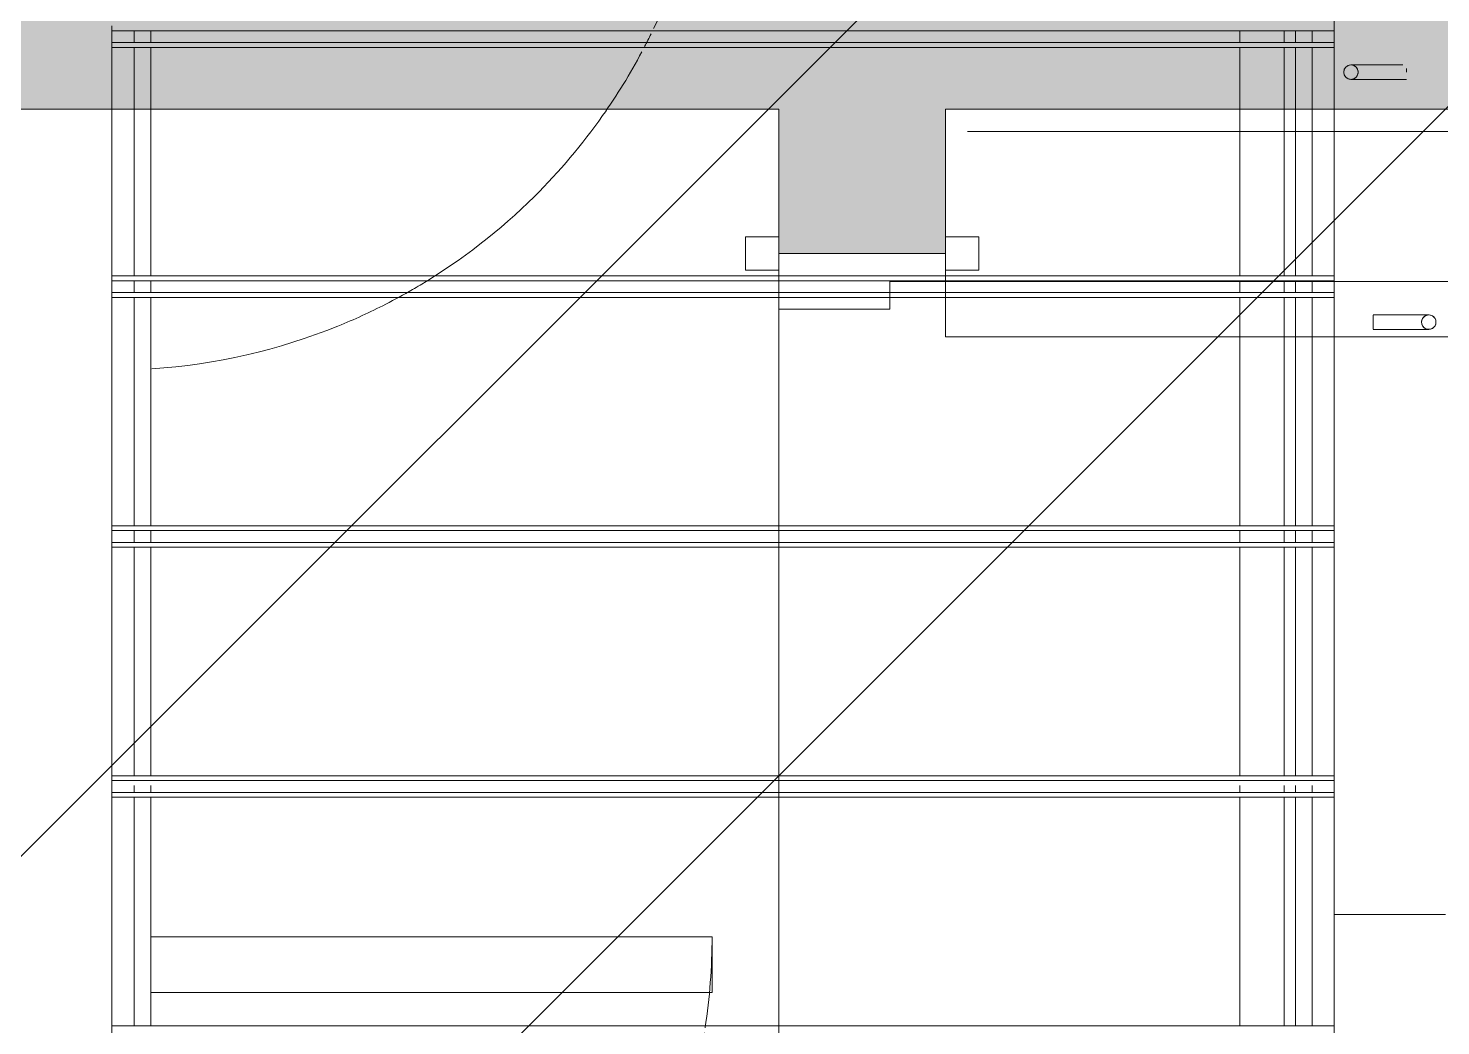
# Model space of a CAD drawing. Header units: millimetres. Extents: x -57519 to 497916, y -349472 to 446842.
# Drawn here: x 298427 to 299698, y 36932 to 37830 of the extents above; entities that cross this region are included whole.
import ezdxf

# ---------------------------------------------------------------- set-up
doc = ezdxf.new("R2010")
doc.units = ezdxf.units.MM
for name, color, linetype, lineweight in [('A-DETL-GENF', 92, 'Continuous', 5), ('A-DOOR', 31, 'Continuous', 5), ('A-DOOR-FRAM', 31, 'Continuous', 5), ('A-FLOR', 192, 'Continuous', 5), ('A-FLOR-HRAL', 11, 'Continuous', 5), ('A-WALL', 113, 'Continuous', 20), ('A-WALL-PATT', 111, 'Continuous', 20), ('S-STRS', 31, 'Continuous', 5)]:
    doc.layers.add(name, color=color, linetype=linetype, lineweight=lineweight)

# ---------------------------------------------------------------- blocks, each defined once
blk = doc.blocks.new('Precast Stair - Run_Internal_-6008571-SITE COVERAGE')
at = {"layer": 'S-STRS'}
for p, q in [((49774.3, 37828.1), (50755, 37828.1)), ((49774.3, 37817.5), (50755, 37817.5)), ((50793.6, 37828.1), (50804.3, 37828.1)), ((50793.6, 37817.5), (50804.3, 37817.5)), ((50839.3, 37817.5), (50839.3, 37828.1)), ((50839.3, 37828.1), (50839.3, 37817.5)), ((50839.3, 37817.5), (50839.3, 37828.1)), ((50839.3, 37828.1), (50839.3, 37817.5)), ((50755, 37813.1), (49774.3, 37813.1)), ((50804.3, 37813.1), (50793.6, 37813.1)), ((50839.3, 37757.5), (50839.3, 37813.1)), ((50839.3, 37813.1), (50839.3, 37757.5)), ((50839.3, 37607.5), (50839.3, 37757.5)), ((50839.3, 37757.5), (50839.3, 37607.5)), ((50755, 37607.5), (49774.3, 37607.5)), ((49774.3, 37603.1), (50755, 37603.1)), ((50804.3, 37607.5), (50793.6, 37607.5)), ((50793.6, 37603.1), (50804.3, 37603.1)), ((50839.3, 37592.5), (50839.3, 37603.1)), ((50839.3, 37603.1), (50839.3, 37592.5)), ((50839.3, 37592.5), (50839.3, 37603.1)), ((50839.3, 37603.1), (50839.3, 37592.5)), ((49774.3, 37592.5), (50755, 37592.5)), ((50755, 37588.1), (49774.3, 37588.1)), ((50793.6, 37592.5), (50804.3, 37592.5)), ((50804.3, 37588.1), (50793.6, 37588.1)), ((50839.3, 37382.5), (50839.3, 37588.1)), ((50839.3, 37588.1), (50839.3, 37382.5)), ((50757, 37382.5), (49774.3, 37382.5)), ((49774.3, 37378.1), (50757, 37378.1)), ((50804.3, 37382.5), (50791.6, 37382.5)), ((50791.6, 37378.1), (50804.3, 37378.1)), ((50839.3, 37367.5), (50839.3, 37378.1)), ((50839.3, 37378.1), (50839.3, 37367.5)), ((50839.3, 37367.5), (50839.3, 37378.1)), ((50839.3, 37378.1), (50839.3, 37367.5)), ((49774.3, 37367.5), (50757, 37367.5)), ((50757, 37363.1), (49774.3, 37363.1)), ((50791.6, 37367.5), (50804.3, 37367.5)), ((50804.3, 37363.1), (50791.6, 37363.1)), ((50839.3, 37157.5), (50839.3, 37363.1)), ((50839.3, 37363.1), (50839.3, 37157.5)), ((50757, 37157.5), (49774.3, 37157.5)), ((50804.3, 37157.5), (50791.6, 37157.5)), ((49774.3, 37153.1), (50757, 37153.1)), ((50791.6, 37153.1), (50804.3, 37153.1)), ((50839.3, 37142.5), (50839.3, 37148.6)), ((50839.3, 37148.6), (50839.3, 37142.5)), ((50839.3, 37142.5), (50839.3, 37148.6)), ((50839.3, 37148.6), (50839.3, 37142.5)), ((49774.3, 37142.5), (50757, 37142.5)), ((50757, 37138.1), (49774.3, 37138.1)), ((50791.6, 37142.5), (50804.3, 37142.5)), ((50804.3, 37138.1), (50791.6, 37138.1)), ((50839.3, 36932.5), (50839.3, 37138.1)), ((50839.3, 37138.1), (50839.3, 36932.5))]:
    blk.add_line(p, q, dxfattribs=at)
blk = doc.blocks.new('Precast Stair - ___-6008570-SITE COVERAGE')
at = {"layer": 'S-STRS'}
for p, q in [((50755, 37828.1), (49774.3, 37828.1)), ((50804.3, 37828.1), (50793.6, 37828.1)), ((50839.3, 37817.5), (50839.3, 37828.1)), ((50839.3, 37828.1), (50839.3, 37817.5)), ((50839.3, 37817.5), (50839.3, 37828.1)), ((50839.3, 37817.5), (50839.3, 37828.1)), ((49774.3, 37813.1), (50755, 37813.1)), ((50793.6, 37813.1), (50804.3, 37813.1)), ((50839.3, 37757.5), (50839.3, 37813.1)), ((50839.3, 37813.1), (50839.3, 37757.5)), ((50839.3, 37607.5), (50839.3, 37757.5)), ((50839.3, 37757.5), (50839.3, 37607.5)), ((50755, 37603.1), (49774.3, 37603.1)), ((50804.3, 37603.1), (50793.6, 37603.1)), ((50839.3, 37592.5), (50839.3, 37603.1)), ((50839.3, 37603.1), (50839.3, 37592.5)), ((50839.3, 37592.5), (50839.3, 37603.1)), ((50839.3, 37592.5), (50839.3, 37603.1)), ((49774.3, 37588.1), (50755, 37588.1)), ((50793.6, 37588.1), (50804.3, 37588.1)), ((50839.3, 37382.5), (50839.3, 37588.1)), ((50839.3, 37588.1), (50839.3, 37382.5)), ((50757, 37378.1), (49774.3, 37378.1)), ((50804.3, 37378.1), (50791.6, 37378.1)), ((50839.3, 37367.5), (50839.3, 37378.1)), ((50839.3, 37378.1), (50839.3, 37367.5)), ((50839.3, 37367.5), (50839.3, 37378.1)), ((50839.3, 37367.5), (50839.3, 37378.1)), ((49774.3, 37363.1), (50757, 37363.1)), ((50791.6, 37363.1), (50804.3, 37363.1)), ((50839.3, 37157.5), (50839.3, 37363.1)), ((50839.3, 37363.1), (50839.3, 37157.5)), ((50757, 37153.1), (49774.3, 37153.1)), ((50804.3, 37153.1), (50791.6, 37153.1)), ((50839.3, 37142.5), (50839.3, 37148.6)), ((50839.3, 37148.6), (50839.3, 37142.5)), ((50839.3, 37142.5), (50839.3, 37148.6)), ((50839.3, 37142.5), (50839.3, 37148.6)), ((49774.3, 37138.1), (50757, 37138.1)), ((50791.6, 37138.1), (50804.3, 37138.1)), ((50839.3, 36932.5), (50839.3, 37138.1)), ((50839.3, 37138.1), (50839.3, 36932.5))]:
    blk.add_line(p, q, dxfattribs=at)
blk.add_blockref('Precast Stair - Run_Internal_-6008571-SITE COVERAGE', (0, 0))
blk = doc.blocks.new('Monolithic Run - Run_Internal_-6008571-SITE COVERAGE')
at = {"layer": 'S-STRS'}
for p, q in [((49774.3, 37828.1), (50755, 37828.1)), ((49774.3, 37817.5), (50755, 37817.5)), ((50793.6, 37828.1), (50804.3, 37828.1)), ((50793.6, 37817.5), (50804.3, 37817.5)), ((50839.3, 37817.5), (50839.3, 37828.1)), ((50839.3, 37828.1), (50839.3, 37817.5)), ((50839.3, 37817.5), (50839.3, 37828.1)), ((50839.3, 37828.1), (50839.3, 37817.5)), ((50755, 37813.1), (49774.3, 37813.1)), ((50804.3, 37813.1), (50793.6, 37813.1)), ((50839.3, 37757.5), (50839.3, 37813.1)), ((50839.3, 37813.1), (50839.3, 37757.5)), ((50839.3, 37607.5), (50839.3, 37757.5)), ((50839.3, 37757.5), (50839.3, 37607.5)), ((50755, 37607.5), (49774.3, 37607.5)), ((49774.3, 37603.1), (50755, 37603.1)), ((50804.3, 37607.5), (50793.6, 37607.5)), ((50793.6, 37603.1), (50804.3, 37603.1)), ((50839.3, 37592.5), (50839.3, 37603.1)), ((50839.3, 37603.1), (50839.3, 37592.5)), ((50839.3, 37592.5), (50839.3, 37603.1)), ((50839.3, 37603.1), (50839.3, 37592.5)), ((49774.3, 37592.5), (50755, 37592.5)), ((50755, 37588.1), (49774.3, 37588.1)), ((50793.6, 37592.5), (50804.3, 37592.5)), ((50804.3, 37588.1), (50793.6, 37588.1)), ((50839.3, 37382.5), (50839.3, 37588.1)), ((50839.3, 37588.1), (50839.3, 37382.5)), ((50757, 37382.5), (49774.3, 37382.5)), ((49774.3, 37378.1), (50757, 37378.1)), ((50804.3, 37382.5), (50791.6, 37382.5)), ((50791.6, 37378.1), (50804.3, 37378.1)), ((50839.3, 37367.5), (50839.3, 37378.1)), ((50839.3, 37378.1), (50839.3, 37367.5)), ((50839.3, 37367.5), (50839.3, 37378.1)), ((50839.3, 37378.1), (50839.3, 37367.5)), ((49774.3, 37367.5), (50757, 37367.5)), ((50757, 37363.1), (49774.3, 37363.1)), ((50791.6, 37367.5), (50804.3, 37367.5)), ((50804.3, 37363.1), (50791.6, 37363.1)), ((50839.3, 37157.5), (50839.3, 37363.1)), ((50839.3, 37363.1), (50839.3, 37157.5)), ((50757, 37157.5), (49774.3, 37157.5)), ((50804.3, 37157.5), (50791.6, 37157.5)), ((49774.3, 37153.1), (50757, 37153.1)), ((50791.6, 37153.1), (50804.3, 37153.1)), ((50839.3, 37142.5), (50839.3, 37148.6)), ((50839.3, 37148.6), (50839.3, 37142.5)), ((50839.3, 37142.5), (50839.3, 37148.6)), ((50839.3, 37148.6), (50839.3, 37142.5)), ((49774.3, 37142.5), (50757, 37142.5)), ((50757, 37138.1), (49774.3, 37138.1)), ((50791.6, 37142.5), (50804.3, 37142.5)), ((50804.3, 37138.1), (50791.6, 37138.1)), ((50839.3, 36932.5), (50839.3, 37138.1)), ((50839.3, 37138.1), (50839.3, 36932.5))]:
    blk.add_line(p, q, dxfattribs=at)
blk = doc.blocks.new('Cast-In-Place Stair - Run_Internal_-6086037-SITE COVERAGE')
at = {"layer": 'S-STRS'}
for p, q in [((49739.3, 37832.5), (49739.3, 37757.5)), ((49739.3, 37832.5), (49739.3, 37828.1)), ((50839.3, 37757.5), (50839.3, 37832.5)), ((50839.3, 37828.1), (50839.3, 37832.5)), ((49739.3, 37828.1), (49739.3, 37817.5)), ((49739.3, 37817.5), (49739.3, 37828.1)), ((49739.3, 37828.1), (50839.3, 37828.1)), ((49739.3, 37757.5), (49739.3, 37828.1)), ((49739.3, 37817.5), (50839.3, 37817.5)), ((49739.3, 37813.1), (49739.3, 37817.5)), ((50839.3, 37817.5), (50839.3, 37828.1)), ((50839.3, 37828.1), (50839.3, 37817.5)), ((50839.3, 37828.1), (50839.3, 37757.5)), ((50839.3, 37817.5), (50839.3, 37813.1)), ((50839.3, 37813.1), (49739.3, 37813.1)), ((49739.3, 37757.5), (49739.3, 37607.5)), ((49739.3, 37607.5), (49739.3, 37757.5)), ((50839.3, 37607.5), (50839.3, 37757.5)), ((50839.3, 37757.5), (50839.3, 37607.5)), ((50839.3, 37607.5), (49739.3, 37607.5)), ((49739.3, 37607.5), (49739.3, 37382.5)), ((49739.3, 37607.5), (49739.3, 37603.1)), ((49739.3, 37603.1), (49739.3, 37592.5)), ((49739.3, 37592.5), (49739.3, 37603.1)), ((49739.3, 37603.1), (50839.3, 37603.1)), ((49739.3, 37382.5), (49739.3, 37603.1)), ((50839.3, 37382.5), (50839.3, 37607.5)), ((50839.3, 37603.1), (50839.3, 37607.5)), ((50839.3, 37592.5), (50839.3, 37603.1)), ((50839.3, 37603.1), (50839.3, 37592.5)), ((50839.3, 37603.1), (50839.3, 37382.5)), ((49739.3, 37592.5), (50839.3, 37592.5)), ((49739.3, 37588.1), (49739.3, 37592.5)), ((50839.3, 37588.1), (49739.3, 37588.1)), ((50839.3, 37592.5), (50839.3, 37588.1)), ((50839.3, 37382.5), (49739.3, 37382.5)), ((49739.3, 37382.5), (49739.3, 37157.5)), ((49739.3, 37382.5), (49739.3, 37378.1)), ((49739.3, 37378.1), (49739.3, 37367.5)), ((49739.3, 37367.5), (49739.3, 37378.1)), ((49739.3, 37378.1), (50839.3, 37378.1)), ((49739.3, 37157.5), (49739.3, 37378.1)), ((50839.3, 37157.5), (50839.3, 37382.5)), ((50839.3, 37378.1), (50839.3, 37382.5)), ((50839.3, 37367.5), (50839.3, 37378.1)), ((50839.3, 37378.1), (50839.3, 37367.5)), ((50839.3, 37378.1), (50839.3, 37157.5)), ((49739.3, 37367.5), (50839.3, 37367.5)), ((49739.3, 37363.1), (49739.3, 37367.5)), ((50839.3, 37363.1), (49739.3, 37363.1)), ((50839.3, 37367.5), (50839.3, 37363.1)), ((50839.3, 37157.5), (49739.3, 37157.5)), ((49739.3, 37157.5), (49739.3, 36932.5)), ((49739.3, 37157.5), (49739.3, 37153.1)), ((50839.3, 36932.5), (50839.3, 37157.5)), ((50839.3, 37153.1), (50839.3, 37157.5)), ((49739.3, 37153.1), (50839.3, 37153.1)), ((49739.3, 36932.5), (49739.3, 37153.1)), ((49739.3, 37148.6), (49739.3, 37142.5)), ((49739.3, 37142.5), (49739.3, 37148.6)), ((50839.3, 37153.1), (50839.3, 36932.5)), ((50839.3, 37142.5), (50839.3, 37148.6)), ((50839.3, 37148.6), (50839.3, 37142.5)), ((49739.3, 37142.5), (50839.3, 37142.5)), ((49739.3, 37138.1), (49739.3, 37142.5)), ((50839.3, 37138.1), (49739.3, 37138.1)), ((50839.3, 37142.5), (50839.3, 37138.1)), ((50839.3, 36932.5), (49739.3, 36932.5)), ((49739.3, 36932.5), (49739.3, 36707.5)), ((49739.3, 36932.5), (49739.3, 36928.1)), ((50839.3, 36707.5), (50839.3, 36932.5)), ((50839.3, 36928.1), (50839.3, 36932.5))]:
    blk.add_line(p, q, dxfattribs=at)
blk = doc.blocks.new('Cast-In-Place Stair - ___-6086036-SITE COVERAGE')
at = {"layer": 'S-STRS'}
for p, q in [((49739.3, 37828.1), (49739.3, 37817.5)), ((49739.3, 37828.1), (49739.3, 37757.5)), ((49739.3, 37828.1), (49739.3, 37813.1)), ((50839.3, 37828.1), (49739.3, 37828.1)), ((50839.3, 37817.5), (50839.3, 37828.1)), ((50839.3, 37828.1), (50839.3, 37817.5)), ((50839.3, 37757.5), (50839.3, 37828.1)), ((50839.3, 37813.1), (50839.3, 37828.1)), ((49739.3, 37813.1), (50839.3, 37813.1)), ((50839.3, 37813.1), (50839.3, 37757.5)), ((49739.3, 37757.5), (49739.3, 37607.5)), ((50839.3, 37607.5), (50839.3, 37757.5)), ((50839.3, 37757.5), (50839.3, 37607.5)), ((49739.3, 37603.1), (49739.3, 37592.5)), ((49739.3, 37603.1), (49739.3, 37382.5)), ((49739.3, 37603.1), (49739.3, 37588.1)), ((50839.3, 37603.1), (49739.3, 37603.1)), ((50839.3, 37592.5), (50839.3, 37603.1)), ((50839.3, 37603.1), (50839.3, 37592.5)), ((50839.3, 37382.5), (50839.3, 37603.1)), ((50839.3, 37588.1), (50839.3, 37603.1)), ((49739.3, 37588.1), (50839.3, 37588.1)), ((50839.3, 37588.1), (50839.3, 37382.5)), ((49739.3, 37378.1), (49739.3, 37367.5)), ((49739.3, 37378.1), (49739.3, 37157.5)), ((49739.3, 37378.1), (49739.3, 37363.1)), ((50839.3, 37378.1), (49739.3, 37378.1)), ((50839.3, 37367.5), (50839.3, 37378.1)), ((50839.3, 37378.1), (50839.3, 37367.5)), ((50839.3, 37157.5), (50839.3, 37378.1)), ((50839.3, 37363.1), (50839.3, 37378.1)), ((49739.3, 37363.1), (50839.3, 37363.1)), ((50839.3, 37363.1), (50839.3, 37157.5)), ((49739.3, 37153.1), (49739.3, 36932.5)), ((49739.3, 37153.1), (49739.3, 37138.1)), ((50839.3, 37153.1), (49739.3, 37153.1)), ((49739.3, 37148.6), (49739.3, 37142.5)), ((50839.3, 36932.5), (50839.3, 37153.1)), ((50839.3, 37138.1), (50839.3, 37153.1)), ((50839.3, 37142.5), (50839.3, 37148.6)), ((50839.3, 37148.6), (50839.3, 37142.5)), ((49739.3, 37138.1), (50839.3, 37138.1)), ((50839.3, 37138.1), (50839.3, 36932.5))]:
    blk.add_line(p, q, dxfattribs=at)
blk.add_blockref('Cast-In-Place Stair - Run_Internal_-6086037-SITE COVERAGE', (0, 0))
blk = doc.blocks.new('Monolithic Run - Run_Internal_-6086037-SITE COVERAGE')
at = {"layer": 'S-STRS'}
for p, q in [((49739.3, 37832.5), (49739.3, 37757.5)), ((49739.3, 37832.5), (49739.3, 37828.1)), ((50839.3, 37757.5), (50839.3, 37832.5)), ((50839.3, 37828.1), (50839.3, 37832.5)), ((49739.3, 37828.1), (49739.3, 37817.5)), ((49739.3, 37817.5), (49739.3, 37828.1)), ((49739.3, 37828.1), (50839.3, 37828.1)), ((49739.3, 37757.5), (49739.3, 37828.1)), ((49739.3, 37817.5), (50839.3, 37817.5)), ((49739.3, 37813.1), (49739.3, 37817.5)), ((50839.3, 37817.5), (50839.3, 37828.1)), ((50839.3, 37828.1), (50839.3, 37817.5)), ((50839.3, 37828.1), (50839.3, 37757.5)), ((50839.3, 37817.5), (50839.3, 37813.1)), ((50839.3, 37813.1), (49739.3, 37813.1)), ((49739.3, 37757.5), (49739.3, 37607.5)), ((49739.3, 37607.5), (49739.3, 37757.5)), ((50839.3, 37607.5), (50839.3, 37757.5)), ((50839.3, 37757.5), (50839.3, 37607.5)), ((50839.3, 37607.5), (49739.3, 37607.5)), ((49739.3, 37607.5), (49739.3, 37382.5)), ((49739.3, 37607.5), (49739.3, 37603.1)), ((49739.3, 37603.1), (49739.3, 37592.5)), ((49739.3, 37592.5), (49739.3, 37603.1)), ((49739.3, 37603.1), (50839.3, 37603.1)), ((49739.3, 37382.5), (49739.3, 37603.1)), ((50839.3, 37382.5), (50839.3, 37607.5)), ((50839.3, 37603.1), (50839.3, 37607.5)), ((50839.3, 37592.5), (50839.3, 37603.1)), ((50839.3, 37603.1), (50839.3, 37592.5)), ((50839.3, 37603.1), (50839.3, 37382.5)), ((49739.3, 37592.5), (50839.3, 37592.5)), ((49739.3, 37588.1), (49739.3, 37592.5)), ((50839.3, 37588.1), (49739.3, 37588.1)), ((50839.3, 37592.5), (50839.3, 37588.1)), ((50839.3, 37382.5), (49739.3, 37382.5)), ((49739.3, 37382.5), (49739.3, 37157.5)), ((49739.3, 37382.5), (49739.3, 37378.1)), ((49739.3, 37378.1), (49739.3, 37367.5)), ((49739.3, 37367.5), (49739.3, 37378.1)), ((49739.3, 37378.1), (50839.3, 37378.1)), ((49739.3, 37157.5), (49739.3, 37378.1)), ((50839.3, 37157.5), (50839.3, 37382.5)), ((50839.3, 37378.1), (50839.3, 37382.5)), ((50839.3, 37367.5), (50839.3, 37378.1)), ((50839.3, 37378.1), (50839.3, 37367.5)), ((50839.3, 37378.1), (50839.3, 37157.5)), ((49739.3, 37367.5), (50839.3, 37367.5)), ((49739.3, 37363.1), (49739.3, 37367.5)), ((50839.3, 37363.1), (49739.3, 37363.1)), ((50839.3, 37367.5), (50839.3, 37363.1)), ((50839.3, 37157.5), (49739.3, 37157.5)), ((49739.3, 37157.5), (49739.3, 36932.5)), ((49739.3, 37157.5), (49739.3, 37153.1)), ((50839.3, 36932.5), (50839.3, 37157.5)), ((50839.3, 37153.1), (50839.3, 37157.5)), ((49739.3, 37153.1), (50839.3, 37153.1)), ((49739.3, 36932.5), (49739.3, 37153.1)), ((49739.3, 37148.6), (49739.3, 37142.5)), ((49739.3, 37142.5), (49739.3, 37148.6)), ((50839.3, 37153.1), (50839.3, 36932.5)), ((50839.3, 37142.5), (50839.3, 37148.6)), ((50839.3, 37148.6), (50839.3, 37142.5)), ((49739.3, 37142.5), (50839.3, 37142.5)), ((49739.3, 37138.1), (49739.3, 37142.5)), ((50839.3, 37138.1), (49739.3, 37138.1)), ((50839.3, 37142.5), (50839.3, 37138.1)), ((50839.3, 36932.5), (49739.3, 36932.5)), ((49739.3, 36932.5), (49739.3, 36707.5)), ((49739.3, 36932.5), (49739.3, 36928.1)), ((50839.3, 36707.5), (50839.3, 36932.5)), ((50839.3, 36928.1), (50839.3, 36932.5))]:
    blk.add_line(p, q, dxfattribs=at)
blk = doc.blocks.new('Railing - Handrail On Railing-V107-SITE COVERAGE')
at = {"layer": 'A-FLOR-HRAL'}
for p, q in [((-15, 6.5), (-46.6, 6.5)), ((-50, 0), (-50, 0)), ((-50, 0), (-50, 0)), ((-50, -6.5), (-15, -6.5))]:
    blk.add_line(p, q, dxfattribs=at)
at = {"layer": 'A-FLOR-HRAL', "flags": 128}
for points in [[(-15, 6.5), (-3, 6.5), (0, 6.5)], [(0, -6.5), (-5.9, -6.5), (-15, -6.5)]]:
    blk.add_lwpolyline(points, dxfattribs=at)
at = {"layer": 'A-FLOR-HRAL'}
for start, end in [(165, 180), (135, 165), (120, 135), (360, 120), (180, 195), (195, 210), (210, 240), (240, 255), (255, 270), (270, 285), (285, 330), (330, 360)]:
    blk.add_arc((0, 0), 6.5, start, end, dxfattribs=at)
blk = doc.blocks.new('Railing - Handrail On Railing-13703712-SITE COVERAGE')
at = {"layer": 'A-FLOR-HRAL'}
for p, q in [((-15, 6.5), (-50, 6.5)), ((-50, 6.3), (-50, 0)), ((-50, 0), (-50, 6.3)), ((-50, 0), (-50, 0)), ((-50, -6.5), (-15, -6.5))]:
    blk.add_line(p, q, dxfattribs=at)
at = {"layer": 'A-FLOR-HRAL', "flags": 128}
for points in [[(-15, 6.5), (-3, 6.5), (0, 6.5)], [(0, -6.5), (-5.9, -6.5), (-15, -6.5)]]:
    blk.add_lwpolyline(points, dxfattribs=at)
at = {"layer": 'A-FLOR-HRAL'}
for start, end in [(360, 180), (180, 240), (240, 360)]:
    blk.add_arc((0, 0), 6.5, start, end, dxfattribs=at)
blk = doc.blocks.new('Railing - Railing-7308593-SITE COVERAGE')
at = {"layer": 'A-FLOR-HRAL'}
for p, q in [((50754.3, 37828.1), (50754.3, 37817.5)), ((50794.3, 37817.5), (50794.3, 37828.1)), ((50754.3, 37813.1), (50754.3, 37757.5)), ((50794.3, 37757.5), (50794.3, 37813.1)), ((50754.3, 37757.5), (50754.3, 37607.5)), ((50794.3, 37607.5), (50794.3, 37757.5)), ((50754.3, 37603.1), (50754.3, 37592.5)), ((50794.3, 37592.5), (50794.3, 37603.1)), ((50754.3, 37588.1), (50754.3, 37382.5)), ((50794.3, 37382.5), (50794.3, 37588.1)), ((50754.3, 37378.1), (50754.3, 37367.5)), ((50794.3, 37367.5), (50794.3, 37378.1)), ((50754.3, 37363.1), (50754.3, 37157.5)), ((50794.3, 37157.5), (50794.3, 37363.1)), ((50754.3, 37148.6), (50754.3, 37142.5)), ((50794.3, 37142.5), (50794.3, 37148.6)), ((50754.3, 37138.1), (50754.3, 36932.5)), ((50794.3, 36932.5), (50794.3, 37138.1))]:
    blk.add_line(p, q, dxfattribs=at)
at = {"extrusion": (0, 0, -1), "zscale": -1}
blk.add_blockref('Railing - Handrail On Railing-V107-SITE COVERAGE', (-50854.3, 37790.8), dxfattribs=at)
at = {"extrusion": (0, 0, -1), "zscale": -1, "rotation": 180}
blk.add_blockref('Railing - Handrail On Railing-13703712-SITE COVERAGE', (-50924.3, 37565.8), dxfattribs=at)
blk = doc.blocks.new('Railing - Handrail On Railing-V346-SITE COVERAGE')
at = {"layer": 'A-FLOR-HRAL'}
for p, q in [((-15, 6.5), (-46.6, 6.5)), ((-50, 0), (-50, 0)), ((-50, 0), (-50, 0)), ((-50, -6.5), (-15, -6.5))]:
    blk.add_line(p, q, dxfattribs=at)
at = {"layer": 'A-FLOR-HRAL', "flags": 128}
for points in [[(-15, 6.5), (-3, 6.5), (0, 6.5)], [(0, -6.5), (-5.9, -6.5), (-15, -6.5)]]:
    blk.add_lwpolyline(points, dxfattribs=at)
at = {"layer": 'A-FLOR-HRAL'}
for start, end in [(360, 180), (180, 360)]:
    blk.add_arc((0, 0), 6.5, start, end, dxfattribs=at)
blk = doc.blocks.new('Railing - Handrail On Railing-V348-SITE COVERAGE')
at = {"layer": 'A-FLOR-HRAL'}
for p, q in [((-15, 6.5), (-50, 6.5)), ((-50, 0), (-50, -6.3)), ((-50, -3.3), (-50, 0)), ((-50, 0), (-50, 0)), ((-50, -6.3), (-50, -3.3)), ((-50, -6.5), (-15, -6.5)), ((-5.9, -6.5), (-15, -6.5)), ((0, -6.5), (-5.9, -6.5))]:
    blk.add_line(p, q, dxfattribs=at)
at = {"layer": 'A-FLOR-HRAL', "flags": 128}
blk.add_lwpolyline([(-15, 6.5), (-3, 6.5), (0, 6.5)], dxfattribs=at)
at = {"layer": 'A-FLOR-HRAL'}
for start, end in [(135, 180), (105, 135), (60, 105), (45, 60), (15, 45), (360, 15), (180, 225), (225, 360)]:
    blk.add_arc((0, 0), 6.5, start, end, dxfattribs=at)
blk = doc.blocks.new('Railing - Railing-13704557-SITE COVERAGE')
at = {"layer": 'A-FLOR-HRAL'}
for p, q in [((50754.3, 37828.1), (50754.3, 37817.5)), ((50794.3, 37817.5), (50794.3, 37828.1)), ((50754.3, 37813.1), (50754.3, 37757.5)), ((50794.3, 37757.5), (50794.3, 37813.1)), ((50754.3, 37757.5), (50754.3, 37607.5)), ((50794.3, 37607.5), (50794.3, 37757.5)), ((50754.3, 37603.1), (50754.3, 37592.5)), ((50794.3, 37592.5), (50794.3, 37603.1)), ((50754.3, 37588.1), (50754.3, 37382.5)), ((50794.3, 37382.5), (50794.3, 37588.1)), ((50754.3, 37378.1), (50754.3, 37367.5)), ((50794.3, 37367.5), (50794.3, 37378.1)), ((50754.3, 37363.1), (50754.3, 37157.5)), ((50794.3, 37157.5), (50794.3, 37363.1)), ((50754.3, 37148.6), (50754.3, 37142.5)), ((50794.3, 37142.5), (50794.3, 37148.6)), ((50754.3, 37138.1), (50754.3, 36932.5)), ((50794.3, 36932.5), (50794.3, 37138.1))]:
    blk.add_line(p, q, dxfattribs=at)
at = {"extrusion": (0, 0, -1), "zscale": -1}
blk.add_blockref('Railing - Handrail On Railing-V346-SITE COVERAGE', (-50854.3, 37790.8), dxfattribs=at)
at = {"extrusion": (0, 0, -1), "zscale": -1, "rotation": 180}
blk.add_blockref('Railing - Handrail On Railing-V348-SITE COVERAGE', (-50924.3, 37565.8), dxfattribs=at)
blk = doc.blocks.new('Railing - Handrail On Railing-V353-SITE COVERAGE')
at = {"layer": 'A-FLOR-HRAL'}
for p, q in [((-50, 3.2), (-50, 0)), ((-50, 0), (-50, 3.2)), ((-15, 6.5), (-46.6, 6.5)), ((-50, 0), (-50, 0)), ((-50, -6.5), (-15, -6.5))]:
    blk.add_line(p, q, dxfattribs=at)
at = {"layer": 'A-FLOR-HRAL', "flags": 128}
for points in [[(-15, 6.5), (-3, 6.5), (0, 6.5)], [(0, -6.5), (-5.9, -6.5), (-15, -6.5)]]:
    blk.add_lwpolyline(points, dxfattribs=at)
at = {"layer": 'A-FLOR-HRAL'}
for start, end in [(360, 180), (180, 360)]:
    blk.add_arc((0, 0), 6.5, start, end, dxfattribs=at)
blk = doc.blocks.new('Railing - Handrail On Railing-V355-SITE COVERAGE')
at = {"layer": 'A-FLOR-HRAL'}
for p, q in [((-15, 6.5), (-50, 6.5)), ((-50, 6.3), (-50, 0)), ((-50, 6.3), (-50, 6.3)), ((-50, 0), (-50, 6.3)), ((-50, -1.7), (-50, 0)), ((-50, 0), (-50, -1.7)), ((-50, -3.3), (-50, -1.7)), ((-50, -1.7), (-50, -3.3)), ((-50, -4.6), (-50, -3.3)), ((-50, -3.3), (-50, -5.6)), ((-50, -5.6), (-50, -4.6)), ((-50, -6.3), (-50, -5.6)), ((-50, -5.6), (-50, -6.3)), ((-50, -6.5), (-15, -6.5))]:
    blk.add_line(p, q, dxfattribs=at)
at = {"layer": 'A-FLOR-HRAL', "flags": 128}
for points in [[(-15, 6.5), (-3, 6.5), (0, 6.5)], [(0, -6.5), (-5.9, -6.5), (-15, -6.5)]]:
    blk.add_lwpolyline(points, dxfattribs=at)
at = {"layer": 'A-FLOR-HRAL'}
for start, end in [(45, 180), (30, 45), (360, 30), (180, 195), (195, 210), (210, 270), (270, 315), (315, 345), (345, 360)]:
    blk.add_arc((0, 0), 6.5, start, end, dxfattribs=at)
blk = doc.blocks.new('Railing - Railing-13704605-SITE COVERAGE')
at = {"layer": 'A-FLOR-HRAL'}
for p, q in [((50754.3, 37828.1), (50754.3, 37817.5)), ((50794.3, 37817.5), (50794.3, 37828.1)), ((50754.3, 37813.1), (50754.3, 37757.5)), ((50794.3, 37757.5), (50794.3, 37813.1)), ((50754.3, 37757.5), (50754.3, 37607.5)), ((50794.3, 37607.5), (50794.3, 37757.5)), ((50754.3, 37603.1), (50754.3, 37592.5)), ((50794.3, 37592.5), (50794.3, 37603.1)), ((50754.3, 37588.1), (50754.3, 37382.5)), ((50794.3, 37382.5), (50794.3, 37588.1)), ((50754.3, 37378.1), (50754.3, 37367.5)), ((50794.3, 37367.5), (50794.3, 37378.1)), ((50754.3, 37363.1), (50754.3, 37157.5)), ((50794.3, 37157.5), (50794.3, 37363.1)), ((50754.3, 37148.6), (50754.3, 37142.5)), ((50794.3, 37142.5), (50794.3, 37148.6)), ((50754.3, 37138.1), (50754.3, 36932.5)), ((50794.3, 36932.5), (50794.3, 37138.1))]:
    blk.add_line(p, q, dxfattribs=at)
at = {"extrusion": (0, 0, -1), "zscale": -1}
blk.add_blockref('Railing - Handrail On Railing-V353-SITE COVERAGE', (-50854.3, 37790.8), dxfattribs=at)
at = {"extrusion": (0, 0, -1), "zscale": -1, "rotation": 180}
blk.add_blockref('Railing - Handrail On Railing-V355-SITE COVERAGE', (-50924.3, 37565.8), dxfattribs=at)
blk = doc.blocks.new('DLN-Access Panel__AP07_ - _AP17_ 600 x 1750 _WH_-16806283-SITE COVERAGE')
at = {"layer": 'A-DOOR'}
for p, q in [((-270, 615), (-220, 615)), ((-270, 110), (-270, 615)), ((-220, 615), (-220, 110))]:
    blk.add_line(p, q, dxfattribs=at)
for start, end in [(81.2871, 90), (79.6534, 80.8098), (67.375, 79.1761), (54.8549, 67.375), (52.924, 54.2908), (44.75, 52.3599), (5.1812, 44.75), (3.8178, 5.1812)]:
    blk.add_arc((-270, 75), 540, start, end, dxfattribs=at)
blk = doc.blocks.new('DLN-Access Panel__AP07_ - _AP17_ 600 x 1750 _WH_-V436-SITE COVERAGE')
at = {"layer": 'A-DOOR'}
for p, q in [((-270, 110), (-270, 615)), ((-260.6, 615), (-250, 615)), ((-245.6, 615), (-220, 615)), ((-220, 615), (-220, 110))]:
    blk.add_line(p, q, dxfattribs=at)
for start, end in [(87.8218, 88.9782), (73.1187, 87.3445), (64.5092, 73.1187), (62.5783, 63.9451), (54.8549, 62.0143), (44.75, 54.8549), (30.8924, 44.75), (30.0498, 30.8924), (27.1426, 30.0432), (22.125, 27.136), (3.8178, 22.125)]:
    blk.add_arc((-270, 75), 540, start, end, dxfattribs=at)
blk = doc.blocks.new('DLN-Single Door__X01_ - _M02a_ 900 x 2450 _WH_-16935525-SITE COVERAGE')
at = {"layer": 'A-DOOR'}
for p, q in [((-450, 975), (-400, 975)), ((-450, 75), (-450, 975)), ((-400, 975), (-400, 75)), ((-490, 105), (-460, 105)), ((-490, 75), (-490, 105)), ((-490, 105), (-490, 75)), ((-460, 105), (-490, 105)), ((-460, 105), (-460, 75)), ((-460, 75), (-460, 105)), ((460, 75), (460, 105)), ((460, 105), (490, 105)), ((460, 105), (460, 75)), ((460, 105), (490, 105)), ((490, 105), (490, 75)), ((490, 75), (490, 105)), ((-460, 75), (-490, 75)), ((-490, 75), (-475, 75)), ((-475, 75), (-460, 75)), ((-400, 75), (-450, 75)), ((490, 75), (460, 75)), ((475, 75), (460, 75)), ((490, 75), (475, 75)), ((-490, -75), (-460, -75)), ((-490, -105), (-490, -75)), ((-490, -75), (-490, -105)), ((-475, -75), (-490, -75)), ((-460, -75), (-475, -75)), ((-460, -75), (-460, -105)), ((-460, -105), (-460, -75)), ((460, -105), (460, -75)), ((460, -75), (490, -75)), ((460, -75), (460, -105)), ((460, -75), (475, -75)), ((475, -75), (490, -75)), ((490, -75), (490, -105)), ((490, -105), (490, -75)), ((-460, -105), (-490, -105)), ((-490, -105), (-460, -105)), ((490, -105), (460, -105)), ((490, -105), (460, -105))]:
    blk.add_line(p, q, dxfattribs=at)
for start, end in [(71.9, 90), (17.6, 71.9), (359.5, 17.6)]:
    blk.add_arc((-450, 75), 900, start, end, dxfattribs=at)
at = {"layer": 'A-DOOR-FRAM'}
for p, q in [((-475, 75), (-450, 75)), ((-475, -75), (-475, 75)), ((-475, 75), (-475, -75)), ((-475, 75), (-460, 75)), ((-460, 75), (-450, 75)), ((-450, 75), (-450, 25)), ((-450, 25), (-450, 75)), ((450, 75), (475, 75)), ((450, 25), (450, 75)), ((450, 75), (450, 25)), ((460, 75), (450, 75)), ((475, 75), (460, 75)), ((475, 75), (475, -75)), ((475, -75), (475, 75)), ((-450, 25), (-425, 25)), ((-450, 25), (-425, 25)), ((-425, 25), (-425, -75)), ((-425, -75), (-425, 25)), ((425, 25), (450, 25)), ((425, -75), (425, 25)), ((450, 25), (425, 25)), ((425, 25), (425, -75)), ((-425, -75), (-475, -75)), ((-460, -75), (-475, -75)), ((-425, -75), (-460, -75)), ((475, -75), (425, -75)), ((425, -75), (460, -75)), ((460, -75), (475, -75))]:
    blk.add_line(p, q, dxfattribs=at)

msp = doc.modelspace()

# ---------------------------------------------------------------- hatches: boundary and pattern name
at = {"layer": 'A-DETL-GENF'}
h = msp.add_hatch(dxfattribs=at)
h.set_pattern_fill('FP_40', color=250, style=0, pattern_type=2)
h.set_pattern_definition([(45, (248763.4, 0), (-1257.236, 1257.236), []), (45, (248763.4, 1905), (-1257.236, 1257.236), [])])
h.paths.add_polyline_path([(325750.1, -8642.5), (328562.7, -8642.5), (328562.7, 4657.5), (341312.7, 4657.5), (341312.7, 30557.5), (342712.7, 30557.5), (342712.7, 48907.7), (339962.7, 48907.7), (339962.7, 52157.5), (338962.7, 52157.5), (338962.7, 53757.5), (297512.7, 53757.5), (297512.7, 52247.5), (286277.7, 52247.5), (286277.7, 34407.5), (285902.7, 34407.5), (285902.7, 7407.5), (286277.7, 7407.5), (286277.7, -2267.5), (315555.2, -2267.5), (315555.2, -8642.5), (321257.1, -8642.5)], flags=0)
at = {"layer": 'A-WALL-PATT', "lineweight": 5, "transparency": 33554560}
h = msp.add_hatch(color=253, dxfattribs=at)
h.paths.add_polyline_path([(301402.7, 37757.5), (301402.7, 37907.5), (298302.7, 37907.5), (298302.7, 37757.5), (301319.2, 37757.5)], flags=0)
h.paths.add_polyline_path([(295422.1, 37757.5), (298152.7, 37757.5), (298152.7, 37907.5), (295102.7, 37907.5), (295102.7, 37757.5)], flags=0)
h = msp.add_hatch(color=253, dxfattribs=at)
h.paths.add_polyline_path([(299252.7, 34257.5), (299252.7, 36677.5), (299102.7, 36677.5), (299102.7, 34257.5)], flags=0)
h.paths.add_polyline_path([(299252.7, 37627.5), (299252.7, 37757.5), (299102.7, 37757.5), (299102.7, 37627.5), (299202.7, 37627.5)], flags=0)

# ---------------------------------------------------------------- linework, layer by layer
at = {"layer": 'A-FLOR'}
for p, q in [((299102.7, 37757.5), (299102.7, 34257.5)), ((299252.7, 37737.4), (299252.7, 37612.5)), ((299252.7, 37607.5), (299102.7, 37607.5)), ((299702.7, 37032.5), (299602.7, 37032.5))]:
    msp.add_line(p, q, dxfattribs=at)
at = {"layer": 'A-WALL', "lineweight": 5}
for p, q in [((299602.7, 34107.5), (299602.7, 38507.5)), ((298502.7, 37817.5), (298502.7, 37828.1)), ((298522.7, 37828.1), (298522.7, 37817.5)), ((298537.7, 37828.1), (298537.7, 37817.5)), ((299567.7, 37817.5), (299567.7, 37828.1)), ((299582.7, 37817.5), (299582.7, 37828.1)), ((298502.7, 37607.5), (298502.7, 37813.1)), ((298522.7, 37813.1), (298522.7, 37607.5)), ((298537.7, 37813.1), (298537.7, 37607.5)), ((299567.7, 37607.5), (299567.7, 37813.1)), ((299582.7, 37607.5), (299582.7, 37813.1)), ((295102.7, 37757.5), (299102.7, 37757.5)), ((299252.7, 37737.4), (299252.7, 37737.5)), ((299102.7, 37627.5), (299252.7, 37627.5)), ((298502.7, 37592.5), (298502.7, 37603.1)), ((298522.7, 37603.1), (298522.7, 37592.5)), ((298537.7, 37603.1), (298537.7, 37592.5)), ((299567.7, 37592.5), (299567.7, 37603.1)), ((299582.7, 37592.5), (299582.7, 37603.1)), ((298502.7, 37382.5), (298502.7, 37588.1)), ((298522.7, 37588.1), (298522.7, 37382.5)), ((298537.7, 37588.1), (298537.7, 37382.5)), ((299567.7, 37382.5), (299567.7, 37588.1)), ((299582.7, 37382.5), (299582.7, 37588.1)), ((298502.7, 37367.5), (298502.7, 37378.1)), ((298522.7, 37378.1), (298522.7, 37367.5)), ((298537.7, 37378.1), (298537.7, 37367.5)), ((299567.7, 37367.5), (299567.7, 37378.1)), ((299582.7, 37367.5), (299582.7, 37378.1)), ((298502.7, 37157.5), (298502.7, 37363.1)), ((298522.7, 37363.1), (298522.7, 37157.5)), ((298537.7, 37363.1), (298537.7, 37157.5)), ((299567.7, 37157.5), (299567.7, 37363.1)), ((299582.7, 37157.5), (299582.7, 37363.1)), ((298502.7, 37142.5), (298502.7, 37148.6)), ((298522.7, 37148.6), (298522.7, 37142.5)), ((298537.7, 37148.6), (298537.7, 37142.5)), ((299567.7, 37142.5), (299567.7, 37148.6)), ((299582.7, 37142.5), (299582.7, 37148.6)), ((298502.7, 36932.5), (298502.7, 37138.1)), ((298522.7, 37138.1), (298522.7, 36932.5)), ((298537.7, 37138.1), (298537.7, 36932.5)), ((299567.7, 36932.5), (299567.7, 37138.1)), ((299582.7, 36932.5), (299582.7, 37138.1))]:
    msp.add_line(p, q, dxfattribs=at)
at = {"layer": 'A-WALL', "lineweight": 18}
for p, q in [((301402.7, 37757.5), (299252.7, 37757.5)), ((299252.7, 37757.5), (299252.7, 37737.5)), ((299272.7, 37737.5), (301382.7, 37737.5))]:
    msp.add_line(p, q, dxfattribs=at)
at = {"layer": 'S-STRS'}
for p, q in [((298502.7, 37828.1), (298502.7, 37817.5)), ((298502.7, 37828.1), (298502.7, 37757.5)), ((298502.7, 37828.1), (298502.7, 37813.1)), ((299602.7, 37828.1), (298502.7, 37828.1)), ((299518.4, 37828.1), (298537.7, 37828.1)), ((299567.7, 37828.1), (299557.1, 37828.1)), ((299602.7, 37817.5), (299602.7, 37828.1)), ((299602.7, 37828.1), (299602.7, 37817.5)), ((299602.7, 37817.5), (299602.7, 37828.1)), ((299602.7, 37817.5), (299602.7, 37828.1)), ((299602.7, 37817.5), (299602.7, 37828.1)), ((299602.7, 37828.1), (299602.7, 37817.5)), ((299602.7, 37757.5), (299602.7, 37828.1)), ((299602.7, 37813.1), (299602.7, 37828.1)), ((298502.7, 37813.1), (299602.7, 37813.1)), ((298537.7, 37813.1), (299518.4, 37813.1)), ((299557.1, 37813.1), (299567.7, 37813.1)), ((299602.7, 37757.5), (299602.7, 37813.1)), ((299602.7, 37813.1), (299602.7, 37757.5)), ((299602.7, 37813.1), (299602.7, 37757.5)), ((298502.7, 37757.5), (298502.7, 37607.5)), ((299602.7, 37607.5), (299602.7, 37757.5)), ((299602.7, 37757.5), (299602.7, 37607.5)), ((299602.7, 37607.5), (299602.7, 37757.5)), ((299602.7, 37757.5), (299602.7, 37607.5)), ((298502.7, 37603.1), (298502.7, 37592.5)), ((298502.7, 37603.1), (298502.7, 37382.5)), ((298502.7, 37603.1), (298502.7, 37588.1)), ((299602.7, 37603.1), (298502.7, 37603.1)), ((299518.4, 37603.1), (298537.7, 37603.1)), ((299567.7, 37603.1), (299557.1, 37603.1)), ((299602.7, 37592.5), (299602.7, 37603.1)), ((299602.7, 37603.1), (299602.7, 37592.5)), ((299602.7, 37592.5), (299602.7, 37603.1)), ((299602.7, 37592.5), (299602.7, 37603.1)), ((299602.7, 37592.5), (299602.7, 37603.1)), ((299602.7, 37603.1), (299602.7, 37592.5)), ((299602.7, 37382.5), (299602.7, 37603.1)), ((299602.7, 37588.1), (299602.7, 37603.1)), ((298502.7, 37588.1), (299602.7, 37588.1)), ((298537.7, 37588.1), (299518.4, 37588.1)), ((299557.1, 37588.1), (299567.7, 37588.1)), ((299602.7, 37382.5), (299602.7, 37588.1)), ((299602.7, 37588.1), (299602.7, 37382.5)), ((299602.7, 37588.1), (299602.7, 37382.5)), ((298502.7, 37378.1), (298502.7, 37367.5)), ((298502.7, 37378.1), (298502.7, 37157.5)), ((298502.7, 37378.1), (298502.7, 37363.1)), ((299602.7, 37378.1), (298502.7, 37378.1)), ((299520.4, 37378.1), (298537.7, 37378.1)), ((299567.7, 37378.1), (299555.1, 37378.1)), ((299602.7, 37367.5), (299602.7, 37378.1)), ((299602.7, 37378.1), (299602.7, 37367.5)), ((299602.7, 37367.5), (299602.7, 37378.1)), ((299602.7, 37367.5), (299602.7, 37378.1)), ((299602.7, 37367.5), (299602.7, 37378.1)), ((299602.7, 37378.1), (299602.7, 37367.5)), ((299602.7, 37157.5), (299602.7, 37378.1)), ((299602.7, 37363.1), (299602.7, 37378.1)), ((298502.7, 37363.1), (299602.7, 37363.1)), ((298537.7, 37363.1), (299520.4, 37363.1)), ((299555.1, 37363.1), (299567.7, 37363.1)), ((299602.7, 37157.5), (299602.7, 37363.1)), ((299602.7, 37363.1), (299602.7, 37157.5)), ((299602.7, 37363.1), (299602.7, 37157.5)), ((298502.7, 37153.1), (298502.7, 36932.5)), ((298502.7, 37153.1), (298502.7, 37138.1)), ((299602.7, 37153.1), (298502.7, 37153.1)), ((298502.7, 37148.6), (298502.7, 37142.5)), ((299520.4, 37153.1), (298537.7, 37153.1)), ((299567.7, 37153.1), (299555.1, 37153.1)), ((299602.7, 36932.5), (299602.7, 37153.1)), ((299602.7, 37138.1), (299602.7, 37153.1)), ((299602.7, 37142.5), (299602.7, 37148.6)), ((299602.7, 37148.6), (299602.7, 37142.5)), ((299602.7, 37142.5), (299602.7, 37148.6)), ((299602.7, 37142.5), (299602.7, 37148.6)), ((299602.7, 37142.5), (299602.7, 37148.6)), ((299602.7, 37148.6), (299602.7, 37142.5)), ((298502.7, 37138.1), (299602.7, 37138.1)), ((298537.7, 37138.1), (299520.4, 37138.1)), ((299555.1, 37138.1), (299567.7, 37138.1)), ((299602.7, 36932.5), (299602.7, 37138.1)), ((299602.7, 37138.1), (299602.7, 36932.5)), ((299602.7, 37138.1), (299602.7, 36932.5))]:
    msp.add_line(p, q, dxfattribs=at)

# ---------------------------------------------------------------- block references
at = {"color": 254, "lineweight": 5}
msp.add_blockref('Monolithic Run - Run_Internal_-6086037-SITE COVERAGE', (248763.4, 0), dxfattribs=at)
at = {"color": 10, "lineweight": 5}
msp.add_blockref('Monolithic Run - Run_Internal_-6008571-SITE COVERAGE', (248763.4, 0), dxfattribs=at)
at = {"layer": 'A-DOOR', "rotation": 270}
for name, p in [('DLN-Access Panel__AP07_ - _AP17_ 600 x 1750 _WH_-V436-SITE COVERAGE', (298427.7, 37792.5)), ('DLN-Single Door__X01_ - _M02a_ 900 x 2450 _WH_-16935525-SITE COVERAGE', (299177.7, 37152.5)), ('DLN-Access Panel__AP07_ - _AP17_ 600 x 1750 _WH_-16806283-SITE COVERAGE', (298427.7, 36742.5))]:
    msp.add_blockref(name, p, dxfattribs=at)
at = {"layer": 'A-FLOR-HRAL'}
for name in ['Railing - Railing-7308593-SITE COVERAGE', 'Railing - Railing-13704557-SITE COVERAGE', 'Railing - Railing-13704605-SITE COVERAGE']:
    msp.add_blockref(name, (248763.4, 0), dxfattribs=at)
at = {"layer": 'S-STRS'}
for name in ['Cast-In-Place Stair - ___-6086036-SITE COVERAGE', 'Precast Stair - ___-6008570-SITE COVERAGE']:
    msp.add_blockref(name, (248763.4, 0), dxfattribs=at)

doc.saveas('drawing.dxf')
